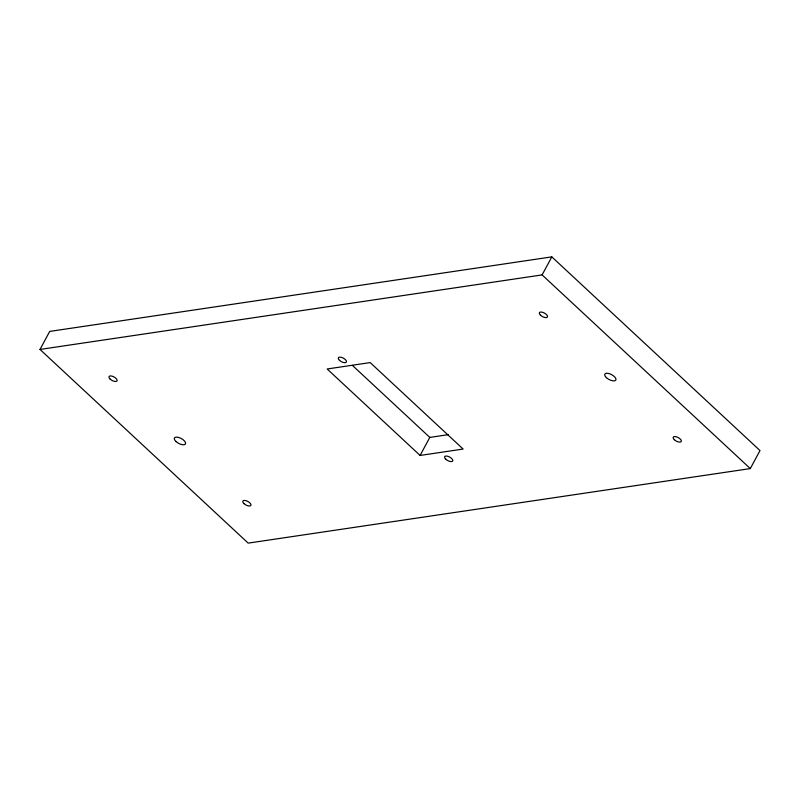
<?xml version="1.0" encoding="UTF-8"?>
<svg xmlns="http://www.w3.org/2000/svg" width="800" height="800" viewBox="0 0 800 800"><rect width="100%" height="100%" fill="white"/><g stroke="black" fill="none" stroke-linecap="round" stroke-linejoin="round"><path stroke-width="1.2" d="M40 349.44L49.71 331.41L551.82 256.88L760 450.56L750.29 468.59L248.18 543.12L40 349.44L542.11 274.91L750.29 468.59M420.09 455.44L463.13 449.06L370.19 362.59L327.16 368.98L420.09 455.44L429.81 437.41L448.25 434.67M542.11 274.91L551.82 256.88M352.36 365.35L429.81 437.41M606.39 377.66A6.28 2.77 28.3 0 0 615.85 380.08A6.28 2.77 28.3 0 0 608.76 373.49A6.28 2.77 28.3 0 0 606.39 377.66M176.01 441.55A6.28 2.77 28.3 0 0 185.47 443.96A6.28 2.77 28.3 0 0 178.39 437.37A6.28 2.77 28.3 0 0 176.01 441.55M540.55 315.25A4.57 2.02 28.3 0 0 547.43 317.01A4.57 2.02 28.3 0 0 542.28 312.21A4.57 2.02 28.3 0 0 540.55 315.25M674.38 439.76A4.57 2.02 28.3 0 0 681.26 441.51A4.57 2.02 28.3 0 0 676.11 436.72A4.57 2.02 28.3 0 0 674.38 439.76M110.17 379.13A4.57 2.02 28.3 0 0 117.05 380.89A4.57 2.02 28.3 0 0 111.9 376.1A4.57 2.02 28.3 0 0 110.17 379.13M244 503.64A4.57 2.02 28.3 0 0 250.88 505.4A4.57 2.02 28.3 0 0 245.73 500.6A4.57 2.02 28.3 0 0 244 503.64M339.49 360.33A4.57 2.02 28.3 0 0 346.37 362.09A4.57 2.02 28.3 0 0 341.21 357.3A4.57 2.02 28.3 0 0 339.49 360.33M445.81 459.25A4.57 2.02 28.3 0 0 452.69 461A4.57 2.02 28.3 0 0 447.54 456.21A4.57 2.02 28.3 0 0 445.81 459.25"/></g></svg>
